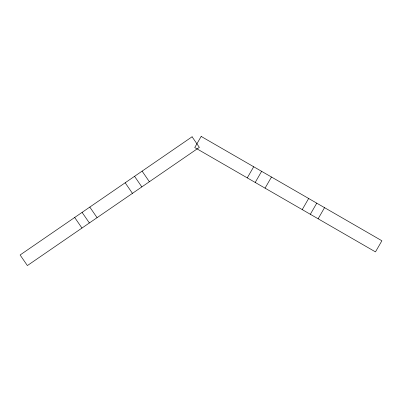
<?xml version="1.0" encoding="UTF-8"?>
<svg xmlns="http://www.w3.org/2000/svg" width="402" height="402" viewBox="0 0 402 402"><rect width="100%" height="100%" fill="white"/><g stroke="black" fill="none" stroke-linecap="round" stroke-linejoin="round"><path stroke-width="0.6" d="M247.27 177.88L253.697 166.755M255.2 182.458L261.627 171.332M265.059 188.151L271.486 177.026M302.234 209.613L308.656 198.482M310.329 214.286L316.756 203.161M318.123 218.783L324.545 207.658M142.102 171.136L149.378 181.724M134.554 176.322L141.831 186.91M125.173 182.774L132.449 193.362M89.802 207.085L97.078 217.673M82.093 212.382L89.37 222.969M74.682 217.477L81.958 228.065M201.171 136.429L194.744 147.554L375.473 251.898L381.895 240.768L201.171 136.429M192.086 136.786L20.105 254.984L27.381 265.571L199.362 147.373L192.086 136.786"/></g></svg>
